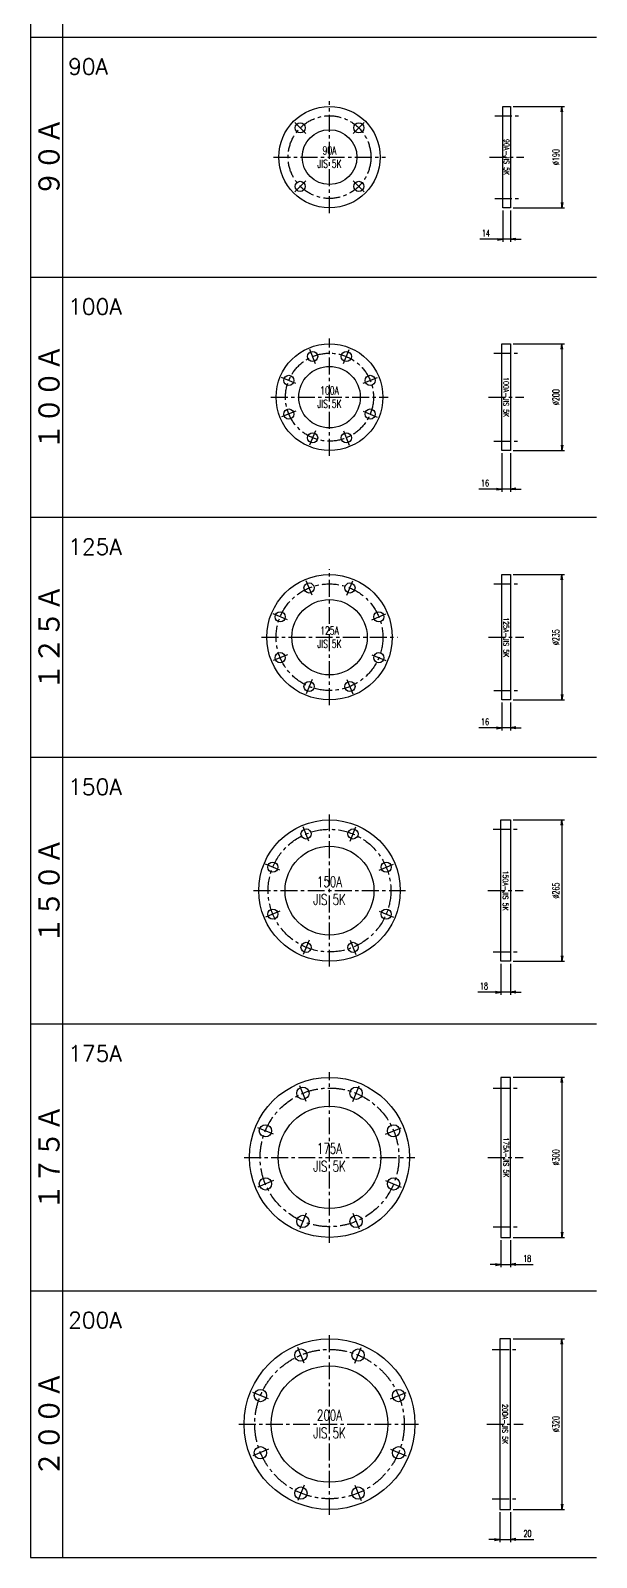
# Model space of a CAD drawing. Header units: millimetres. Extents: x 2090 to 42062, y -14812 to 2738.
# Drawn here: x 3265 to 4325, y -14812 to -11950 of the extents above; entities that cross this region are included whole.
import ezdxf

# ---------------------------------------------------------------- set-up
doc = ezdxf.new("R2010")
doc.units = ezdxf.units.MM
doc.header["$PDMODE"] = 35
doc.linetypes.add('CENTER', pattern=[50.8, 31.75, -6.35, 6.35, -6.35])
for name, color, linetype in [('#配管（SUS)', 220, 'Continuous'), ('DIM', 1, 'Continuous'), ('skeleton', 7, 'Continuous')]:
    doc.layers.add(name, color=color, linetype=linetype)
doc.styles.add('kpk', font='romans.shx', dxfattribs={"width": 0.7, "bigfont": 'extfont2.shx'})
doc.styles.get("Standard").update_dxf_attribs({"font": 'romans.shx', "bigfont": 'extfont.shx'})
doc.dimstyles.new('1／5～KPK', dxfattribs={"dimscale": 5, "dimtxt": 2.5, "dimasz": 2, "dimexe": 1, "dimexo": 1, "dimgap": 1, "dimtad": 3, "dimdsep": 46, "dimtxsty": 'kpk', "dimblk": 'OPEN', "dimcen": 2.5, "dimclrd": 9, "dimclre": 9, "dimclrt": 4, "dimadec": 1, "dimazin": 2, "dimtfac": 1, "dimtmove": 0, "dimatfit": 2, "dimldrblk": 'OPEN', "dimfxl": 1, "dimtfill": 1, "dimlwd": -1, "dimlwe": -1, "dimarcsym": 1})

# ---------------------------------------------------------------- blocks, each defined once
blk = doc.blocks.new('_Open')
at = {"color": 0, "linetype": 'ByBlock', "lineweight": -2}
for p, q in [((-1, 0.17), (0, 0)), ((-1, -0.17), (0, 0)), ((0, 0), (-1, 0))]:
    blk.add_line(p, q, dxfattribs=at)
blk = doc.blocks.new('*D1504')
at = {"layer": 'Defpoints', "color": 0, "linetype": 'ByBlock', "transparency": 16777216}
for p in [(4150.1, -12281.8), (4164.1, -12281.8), (4150.1, -12340.9)]:
    blk.add_point(p, dxfattribs=at)
at = {"layer": 'DIM', "color": 9, "transparency": 16777216}
for p, q in [((4150.1, -12286.8), (4150.1, -12345.9)), ((4164.1, -12286.8), (4164.1, -12345.9)), ((4140.1, -12340.9), (4106.8, -12340.9)), ((4164.1, -12340.9), (4150.1, -12340.9)), ((4174.1, -12340.9), (4184.1, -12340.9))]:
    blk.add_line(p, q, dxfattribs=at)
at = {"layer": 'DIM', "color": 9, "linetype": 'ByBlock', "transparency": 16777216, "xscale": 10, "yscale": 10, "zscale": 10}
blk.add_blockref('_Open', (4150.1, -12340.9), dxfattribs=at)
at = {"layer": 'DIM', "color": 9, "linetype": 'ByBlock', "transparency": 16777216, "xscale": 10, "yscale": 10, "zscale": 10, "rotation": 180}
blk.add_blockref('_Open', (4164.1, -12340.9), dxfattribs=at)
at = {"layer": 'DIM', "color": 4, "linetype": 'ByBlock', "transparency": 16777216, "insert": (4118.5, -12329.7), "char_height": 12.5, "attachment_point": 5, "style": 'kpk', "bg_fill": 3, "box_fill_scale": 1.1, "bg_fill_color": 256, "bg_fill_true_color": 13158600, "bg_fill_transparency": 0}
blk.add_mtext('14', dxfattribs=at)
blk = doc.blocks.new('*D1505')
at = {"layer": 'Defpoints', "color": 0, "linetype": 'ByBlock', "transparency": 16777216}
for p in [(4148.1, -12736.8), (4164.1, -12736.8), (4148.1, -12809.1)]:
    blk.add_point(p, dxfattribs=at)
at = {"layer": 'DIM', "color": 9, "transparency": 16777216}
for p, q in [((4148.1, -12741.8), (4148.1, -12814.1)), ((4164.1, -12741.8), (4164.1, -12814.1)), ((4138.1, -12809.1), (4105.2, -12809.1)), ((4164.1, -12809.1), (4148.1, -12809.1)), ((4174.1, -12809.1), (4184.1, -12809.1))]:
    blk.add_line(p, q, dxfattribs=at)
at = {"layer": 'DIM', "color": 9, "linetype": 'ByBlock', "transparency": 16777216, "xscale": 10, "yscale": 10, "zscale": 10}
blk.add_blockref('_Open', (4148.1, -12809.1), dxfattribs=at)
at = {"layer": 'DIM', "color": 9, "linetype": 'ByBlock', "transparency": 16777216, "xscale": 10, "yscale": 10, "zscale": 10, "rotation": 180}
blk.add_blockref('_Open', (4164.1, -12809.1), dxfattribs=at)
at = {"layer": 'DIM', "color": 4, "linetype": 'ByBlock', "transparency": 16777216, "insert": (4116.7, -12797.9), "char_height": 12.5, "attachment_point": 5, "style": 'kpk', "bg_fill": 3, "box_fill_scale": 1.1, "bg_fill_color": 256, "bg_fill_true_color": 13158600, "bg_fill_transparency": 0}
blk.add_mtext('16', dxfattribs=at)
blk = doc.blocks.new('*D1506')
at = {"layer": 'Defpoints', "color": 0, "linetype": 'ByBlock', "transparency": 16777216}
for p in [(4148.1, -13204.3), (4164.1, -13204.3), (4148.1, -13256.6)]:
    blk.add_point(p, dxfattribs=at)
at = {"layer": 'DIM', "color": 9, "transparency": 16777216}
for p, q in [((4148.1, -13209.3), (4148.1, -13261.6)), ((4164.1, -13209.3), (4164.1, -13261.6)), ((4138.1, -13256.6), (4105.2, -13256.6)), ((4164.1, -13256.6), (4148.1, -13256.6)), ((4174.1, -13256.6), (4184.1, -13256.6))]:
    blk.add_line(p, q, dxfattribs=at)
at = {"layer": 'DIM', "color": 9, "linetype": 'ByBlock', "transparency": 16777216, "xscale": 10, "yscale": 10, "zscale": 10}
blk.add_blockref('_Open', (4148.1, -13256.6), dxfattribs=at)
at = {"layer": 'DIM', "color": 9, "linetype": 'ByBlock', "transparency": 16777216, "xscale": 10, "yscale": 10, "zscale": 10, "rotation": 180}
blk.add_blockref('_Open', (4164.1, -13256.6), dxfattribs=at)
at = {"layer": 'DIM', "color": 4, "linetype": 'ByBlock', "transparency": 16777216, "insert": (4116.7, -13245.4), "char_height": 12.5, "attachment_point": 5, "style": 'kpk', "bg_fill": 3, "box_fill_scale": 1.1, "bg_fill_color": 256, "bg_fill_true_color": 13158600, "bg_fill_transparency": 0}
blk.add_mtext('16', dxfattribs=at)
blk = doc.blocks.new('*D1507')
at = {"layer": 'Defpoints', "color": 0, "linetype": 'ByBlock', "transparency": 16777216}
for p in [(4146.1, -13694.3), (4164.1, -13694.3), (4146.1, -13752.1)]:
    blk.add_point(p, dxfattribs=at)
at = {"layer": 'DIM', "color": 9, "transparency": 16777216}
for p, q in [((4146.1, -13699.3), (4146.1, -13757.1)), ((4164.1, -13699.3), (4164.1, -13757.1)), ((4136.1, -13752.1), (4103.2, -13752.1)), ((4164.1, -13752.1), (4146.1, -13752.1)), ((4174.1, -13752.1), (4184.1, -13752.1))]:
    blk.add_line(p, q, dxfattribs=at)
at = {"layer": 'DIM', "color": 9, "linetype": 'ByBlock', "transparency": 16777216, "xscale": 10, "yscale": 10, "zscale": 10}
blk.add_blockref('_Open', (4146.1, -13752.1), dxfattribs=at)
at = {"layer": 'DIM', "color": 9, "linetype": 'ByBlock', "transparency": 16777216, "xscale": 10, "yscale": 10, "zscale": 10, "rotation": 180}
blk.add_blockref('_Open', (4164.1, -13752.1), dxfattribs=at)
at = {"layer": 'DIM', "color": 4, "linetype": 'ByBlock', "transparency": 16777216, "insert": (4114.7, -13740.8), "char_height": 12.5, "attachment_point": 5, "style": 'kpk', "bg_fill": 3, "box_fill_scale": 1.1, "bg_fill_color": 256, "bg_fill_true_color": 13158600, "bg_fill_transparency": 0}
blk.add_mtext('18', dxfattribs=at)
blk = doc.blocks.new('*D1508')
at = {"layer": 'Defpoints', "color": 0, "linetype": 'ByBlock', "transparency": 16777216}
for p in [(4146.1, -14211.8), (4164.1, -14211.8), (4164.1, -14262.6)]:
    blk.add_point(p, dxfattribs=at)
at = {"layer": 'DIM', "color": 9, "transparency": 16777216}
for p, q in [((4146.1, -14216.8), (4146.1, -14267.6)), ((4164.1, -14216.8), (4164.1, -14267.6)), ((4136.1, -14262.6), (4126.1, -14262.6)), ((4146.1, -14262.6), (4164.1, -14262.6)), ((4174.1, -14262.6), (4207, -14262.6))]:
    blk.add_line(p, q, dxfattribs=at)
at = {"layer": 'DIM', "color": 9, "linetype": 'ByBlock', "transparency": 16777216, "xscale": 10, "yscale": 10, "zscale": 10}
blk.add_blockref('_Open', (4146.1, -14262.6), dxfattribs=at)
at = {"layer": 'DIM', "color": 9, "linetype": 'ByBlock', "transparency": 16777216, "xscale": 10, "yscale": 10, "zscale": 10, "rotation": 180}
blk.add_blockref('_Open', (4164.1, -14262.6), dxfattribs=at)
at = {"layer": 'DIM', "color": 4, "linetype": 'ByBlock', "transparency": 16777216, "insert": (4195.6, -14251.4), "char_height": 12.5, "attachment_point": 5, "style": 'kpk', "bg_fill": 3, "box_fill_scale": 1.1, "bg_fill_color": 256, "bg_fill_true_color": 13158600, "bg_fill_transparency": 0}
blk.add_mtext('18', dxfattribs=at)
blk = doc.blocks.new('*D1509')
at = {"layer": 'Defpoints', "color": 0, "linetype": 'ByBlock', "transparency": 16777216}
for p in [(4144.1, -14721.8), (4164.1, -14721.8), (4164.1, -14778.3)]:
    blk.add_point(p, dxfattribs=at)
at = {"layer": 'DIM', "color": 9, "transparency": 16777216}
for p, q in [((4144.1, -14726.8), (4144.1, -14783.3)), ((4164.1, -14726.8), (4164.1, -14783.3)), ((4134.1, -14778.3), (4124.1, -14778.3)), ((4144.1, -14778.3), (4164.1, -14778.3)), ((4174.1, -14778.3), (4208.3, -14778.3))]:
    blk.add_line(p, q, dxfattribs=at)
at = {"layer": 'DIM', "color": 9, "linetype": 'ByBlock', "transparency": 16777216, "xscale": 10, "yscale": 10, "zscale": 10}
blk.add_blockref('_Open', (4144.1, -14778.3), dxfattribs=at)
at = {"layer": 'DIM', "color": 9, "linetype": 'ByBlock', "transparency": 16777216, "xscale": 10, "yscale": 10, "zscale": 10, "rotation": 180}
blk.add_blockref('_Open', (4164.1, -14778.3), dxfattribs=at)
at = {"layer": 'DIM', "color": 4, "linetype": 'ByBlock', "transparency": 16777216, "insert": (4196.2, -14767.1), "char_height": 12.5, "attachment_point": 5, "style": 'kpk', "bg_fill": 3, "box_fill_scale": 1.1, "bg_fill_color": 256, "bg_fill_true_color": 13158600, "bg_fill_transparency": 0}
blk.add_mtext('20', dxfattribs=at)
blk = doc.blocks.new('*D1463')
at = {"layer": 'Defpoints', "color": 0, "linetype": 'ByBlock', "transparency": 16777216}
for p in [(4164.1, -12091.8), (4164.1, -12281.8), (4260.8, -12281.8)]:
    blk.add_point(p, dxfattribs=at)
at = {"layer": 'DIM', "color": 9, "transparency": 16777216}
for p, q in [((4169.1, -12091.8), (4265.8, -12091.8)), ((4260.8, -12101.8), (4260.8, -12271.8)), ((4169.1, -12281.8), (4265.8, -12281.8))]:
    blk.add_line(p, q, dxfattribs=at)
at = {"layer": 'DIM', "color": 9, "linetype": 'ByBlock', "transparency": 16777216, "xscale": 10, "yscale": 10, "zscale": 10}
for p, rotation in [((4260.8, -12091.8), 90), ((4260.8, -12281.8), 270)]:
    blk.add_blockref('_Open', p, dxfattribs=dict(at, rotation=rotation))
at = {"layer": 'DIM', "color": 4, "linetype": 'ByBlock', "transparency": 16777216, "insert": (4249.6, -12186.8), "char_height": 12.5, "attachment_point": 5, "rotation": 90, "style": 'kpk', "bg_fill": 3, "box_fill_scale": 1.1, "bg_fill_color": 256, "bg_fill_true_color": 13158600, "bg_fill_transparency": 0}
blk.add_mtext('%%C190', dxfattribs=at)
blk = doc.blocks.new('*D1464')
at = {"layer": 'Defpoints', "color": 0, "linetype": 'ByBlock', "transparency": 16777216}
for p in [(4164.1, -12536.8), (4164.1, -12736.8), (4260.8, -12736.8)]:
    blk.add_point(p, dxfattribs=at)
at = {"layer": 'DIM', "color": 9, "transparency": 16777216}
for p, q in [((4169.1, -12536.8), (4265.8, -12536.8)), ((4260.8, -12546.8), (4260.8, -12726.8)), ((4169.1, -12736.8), (4265.8, -12736.8))]:
    blk.add_line(p, q, dxfattribs=at)
at = {"layer": 'DIM', "color": 9, "linetype": 'ByBlock', "transparency": 16777216, "xscale": 10, "yscale": 10, "zscale": 10}
for p, rotation in [((4260.8, -12536.8), 90), ((4260.8, -12736.8), 270)]:
    blk.add_blockref('_Open', p, dxfattribs=dict(at, rotation=rotation))
at = {"layer": 'DIM', "color": 4, "linetype": 'ByBlock', "transparency": 16777216, "insert": (4249.6, -12636.8), "char_height": 12.5, "attachment_point": 5, "rotation": 90, "style": 'kpk', "bg_fill": 3, "box_fill_scale": 1.1, "bg_fill_color": 256, "bg_fill_true_color": 13158600, "bg_fill_transparency": 0}
blk.add_mtext('%%C200', dxfattribs=at)
blk = doc.blocks.new('*D1465')
at = {"layer": 'Defpoints', "color": 0, "linetype": 'ByBlock', "transparency": 16777216}
for p in [(4164.1, -12969.3), (4164.1, -13204.3), (4260.8, -13204.3)]:
    blk.add_point(p, dxfattribs=at)
at = {"layer": 'DIM', "color": 9, "transparency": 16777216}
for p, q in [((4169.1, -12969.3), (4265.8, -12969.3)), ((4260.8, -12979.3), (4260.8, -13194.3)), ((4169.1, -13204.3), (4265.8, -13204.3))]:
    blk.add_line(p, q, dxfattribs=at)
at = {"layer": 'DIM', "color": 9, "linetype": 'ByBlock', "transparency": 16777216, "xscale": 10, "yscale": 10, "zscale": 10}
for p, rotation in [((4260.8, -12969.3), 90), ((4260.8, -13204.3), 270)]:
    blk.add_blockref('_Open', p, dxfattribs=dict(at, rotation=rotation))
at = {"layer": 'DIM', "color": 4, "linetype": 'ByBlock', "transparency": 16777216, "insert": (4249.6, -13086.8), "char_height": 12.5, "attachment_point": 5, "rotation": 90, "style": 'kpk', "bg_fill": 3, "box_fill_scale": 1.1, "bg_fill_color": 256, "bg_fill_true_color": 13158600, "bg_fill_transparency": 0}
blk.add_mtext('%%C235', dxfattribs=at)
blk = doc.blocks.new('*D1466')
at = {"layer": 'Defpoints', "color": 0, "linetype": 'ByBlock', "transparency": 16777216}
for p in [(4164.1, -13429.3), (4164.1, -13694.3), (4260.8, -13694.3)]:
    blk.add_point(p, dxfattribs=at)
at = {"layer": 'DIM', "color": 9, "transparency": 16777216}
for p, q in [((4169.1, -13429.3), (4265.8, -13429.3)), ((4260.8, -13439.3), (4260.8, -13684.3)), ((4169.1, -13694.3), (4265.8, -13694.3))]:
    blk.add_line(p, q, dxfattribs=at)
at = {"layer": 'DIM', "color": 9, "linetype": 'ByBlock', "transparency": 16777216, "xscale": 10, "yscale": 10, "zscale": 10}
for p, rotation in [((4260.8, -13429.3), 90), ((4260.8, -13694.3), 270)]:
    blk.add_blockref('_Open', p, dxfattribs=dict(at, rotation=rotation))
at = {"layer": 'DIM', "color": 4, "linetype": 'ByBlock', "transparency": 16777216, "insert": (4249.6, -13561.8), "char_height": 12.5, "attachment_point": 5, "rotation": 90, "style": 'kpk', "bg_fill": 3, "box_fill_scale": 1.1, "bg_fill_color": 256, "bg_fill_true_color": 13158600, "bg_fill_transparency": 0}
blk.add_mtext('%%C265', dxfattribs=at)
blk = doc.blocks.new('*D1467')
at = {"layer": 'Defpoints', "color": 0, "linetype": 'ByBlock', "transparency": 16777216}
for p in [(4164.1, -13911.8), (4164.1, -14211.8), (4260.8, -14211.8)]:
    blk.add_point(p, dxfattribs=at)
at = {"layer": 'DIM', "color": 9, "transparency": 16777216}
for p, q in [((4169.1, -13911.8), (4265.8, -13911.8)), ((4260.8, -13921.8), (4260.8, -14201.8)), ((4169.1, -14211.8), (4265.8, -14211.8))]:
    blk.add_line(p, q, dxfattribs=at)
at = {"layer": 'DIM', "color": 9, "linetype": 'ByBlock', "transparency": 16777216, "xscale": 10, "yscale": 10, "zscale": 10}
for p, rotation in [((4260.8, -13911.8), 90), ((4260.8, -14211.8), 270)]:
    blk.add_blockref('_Open', p, dxfattribs=dict(at, rotation=rotation))
at = {"layer": 'DIM', "color": 4, "linetype": 'ByBlock', "transparency": 16777216, "insert": (4249.6, -14061.8), "char_height": 12.5, "attachment_point": 5, "rotation": 90, "style": 'kpk', "bg_fill": 3, "box_fill_scale": 1.1, "bg_fill_color": 256, "bg_fill_true_color": 13158600, "bg_fill_transparency": 0}
blk.add_mtext('%%C300', dxfattribs=at)
blk = doc.blocks.new('*D1468')
at = {"layer": 'Defpoints', "color": 0, "linetype": 'ByBlock', "transparency": 16777216}
for p in [(4164.1, -14401.8), (4164.1, -14721.8), (4260.8, -14721.8)]:
    blk.add_point(p, dxfattribs=at)
at = {"layer": 'DIM', "color": 9, "transparency": 16777216}
for p, q in [((4169.1, -14401.8), (4265.8, -14401.8)), ((4260.8, -14411.8), (4260.8, -14711.8)), ((4169.1, -14721.8), (4265.8, -14721.8))]:
    blk.add_line(p, q, dxfattribs=at)
at = {"layer": 'DIM', "color": 9, "linetype": 'ByBlock', "transparency": 16777216, "xscale": 10, "yscale": 10, "zscale": 10}
for p, rotation in [((4260.8, -14401.8), 90), ((4260.8, -14721.8), 270)]:
    blk.add_blockref('_Open', p, dxfattribs=dict(at, rotation=rotation))
at = {"layer": 'DIM', "color": 4, "linetype": 'ByBlock', "transparency": 16777216, "insert": (4249.6, -14561.8), "char_height": 12.5, "attachment_point": 5, "rotation": 90, "style": 'kpk', "bg_fill": 3, "box_fill_scale": 1.1, "bg_fill_color": 256, "bg_fill_true_color": 13158600, "bg_fill_transparency": 0}
blk.add_mtext('%%C320', dxfattribs=at)
blk = doc.blocks.new('*U1570')
at = {"layer": '#配管（SUS)', "color": 2, "linetype": 'CENTER'}
blk.add_line((10.3, -10.3), (-10.3, 10.3), dxfattribs=at)
at = {"layer": '#配管（SUS)', "color": 0, "linetype": 'ByBlock'}
blk.add_circle((0, 0), 9.5, dxfattribs=at)
blk = doc.blocks.new('*U1571')
at = {"color": 0, "linetype": 'ByBlock', "lineweight": -2}
blk.add_blockref('*U1570', (3770.6, -12132), dxfattribs=at)
for p, rotation in [((3880.2, -12132), 270), ((3770.6, -12241.6), 89.99999999999997), ((3880.2, -12241.6), 180)]:
    blk.add_blockref('*U1570', p, dxfattribs=dict(at, rotation=rotation))
blk = doc.blocks.new('A$C38F00E57')
at = {"layer": '#配管（SUS)', "color": 2, "linetype": 'CENTER'}
for p, q in [((0, -105), (0, 105)), ((-105, 0), (105, 0))]:
    blk.add_line(p, q, dxfattribs=at)
at = {"layer": '#配管（SUS)', "color": 0, "linetype": 'ByBlock'}
for radius in [95, 51.3]:
    blk.add_circle((0, 0), radius, dxfattribs=at)
at = {"layer": '#配管（SUS)', "color": 2, "linetype": 'CENTER'}
blk.add_circle((0, 0), 77.5, dxfattribs=at)
at = {"color": 0, "linetype": 'ByBlock'}
blk.add_blockref('*U1571', (-3825.4, 12186.8), dxfattribs=at)
at = {"layer": 'Defpoints', "color": 5, "insert": (0, 0), "char_height": 15, "attachment_point": 5}
blk.add_mtext('{\\W0.7;90A\\PJIS 5K}', dxfattribs=at)
blk = doc.blocks.new('A$C454D58C1')
at = {"layer": '#配管（SUS)', "color": 2, "linetype": 'CENTER'}
for p, q in [((-29, 77.5), (15, 77.5)), ((-39, 0), (25, 0)), ((-29, -77.5), (15, -77.5))]:
    blk.add_line(p, q, dxfattribs=at)
at = {"layer": '#配管（SUS)', "color": 0, "linetype": 'ByBlock'}
blk.add_lwpolyline([(-14, 95), (0, 95), (0, -95), (-14, -95)], close=True, dxfattribs=at)
at = {"layer": 'Defpoints', "color": 5, "insert": (-7, 0), "char_height": 10, "attachment_point": 5, "rotation": 270}
blk.add_mtext('{\\W0.7;90A-JIS 5K}', dxfattribs=at)
blk = doc.blocks.new('*U1574')
at = {"layer": '#配管（SUS)', "color": 2, "linetype": 'CENTER'}
blk.add_line((5.5, -13.4), (-5.5, 13.4), dxfattribs=at)
at = {"layer": '#配管（SUS)', "color": 0, "linetype": 'ByBlock'}
blk.add_circle((0, 0), 9.5, dxfattribs=at)
blk = doc.blocks.new('*U1575')
at = {"color": 0, "linetype": 'ByBlock', "lineweight": -2}
blk.add_blockref('*U1574', (3793.8, -12560.6), dxfattribs=at)
for p, rotation in [((3856.9, -12560.6), 314.9999999999999), ((3749.1, -12605.3), 44.99999999999996), ((3901.6, -12605.3), 270), ((3749.1, -12668.4), 89.99999999999997), ((3901.6, -12668.4), 225), ((3793.8, -12713.1), 135), ((3856.9, -12713.1), 180)]:
    blk.add_blockref('*U1574', p, dxfattribs=dict(at, rotation=rotation))
blk = doc.blocks.new('A$C15346678')
at = {"layer": '#配管（SUS)', "color": 2, "linetype": 'CENTER'}
for p, q in [((0, -110), (0, 110)), ((-110, 0), (110, 0))]:
    blk.add_line(p, q, dxfattribs=at)
at = {"layer": '#配管（SUS)', "color": 0, "linetype": 'ByBlock'}
for radius in [100, 57.7]:
    blk.add_circle((0, 0), radius, dxfattribs=at)
at = {"layer": '#配管（SUS)', "color": 2, "linetype": 'CENTER'}
blk.add_circle((0, 0), 82.5, dxfattribs=at)
at = {"color": 0, "linetype": 'ByBlock'}
blk.add_blockref('*U1575', (-3825.4, 12636.8), dxfattribs=at)
at = {"layer": 'Defpoints', "color": 5, "insert": (0, 0), "char_height": 15, "attachment_point": 5}
blk.add_mtext('{\\W0.7;100A\\PJIS 5K}', dxfattribs=at)
blk = doc.blocks.new('A$C46FC76D5')
at = {"layer": '#配管（SUS)', "color": 2, "linetype": 'CENTER'}
for p, q in [((-31, 82.5), (15, 82.5)), ((-41, 0), (25, 0)), ((-31, -82.5), (15, -82.5))]:
    blk.add_line(p, q, dxfattribs=at)
at = {"layer": '#配管（SUS)', "color": 0, "linetype": 'ByBlock'}
blk.add_lwpolyline([(-16, 100), (0, 100), (0, -100), (-16, -100)], close=True, dxfattribs=at)
at = {"layer": 'Defpoints', "color": 5, "insert": (-8, 0), "char_height": 10, "attachment_point": 5, "rotation": 270}
blk.add_mtext('{\\W0.7;100A-JIS 5K}', dxfattribs=at)
blk = doc.blocks.new('A$C3FE56104')
at = {"layer": '#配管（SUS)', "color": 2, "linetype": 'CENTER'}
for p, q in [((0, -127.5), (0, 127.5)), ((-32.7, 79), (-43.8, 105.8)), ((32.7, 79), (43.8, 105.8)), ((-79, 32.7), (-105.8, 43.8)), ((79, 32.7), (105.8, 43.8)), ((-127.5, 0), (127.5, 0)), ((-79, -32.7), (-105.8, -43.8)), ((79, -32.7), (105.8, -43.8)), ((-32.7, -79), (-43.8, -105.8)), ((32.7, -79), (43.8, -105.8))]:
    blk.add_line(p, q, dxfattribs=at)
at = {"layer": '#配管（SUS)', "color": 0, "linetype": 'ByBlock'}
for centre, radius in [((0, 0), 117.5), ((-38.3, 92.4), 9.5), ((38.3, 92.4), 9.5), ((0, 0), 70.6), ((-92.4, 38.3), 9.5), ((92.4, 38.3), 9.5), ((-92.4, -38.3), 9.5), ((92.4, -38.3), 9.5), ((-38.3, -92.4), 9.5), ((38.3, -92.4), 9.5)]:
    blk.add_circle(centre, radius, dxfattribs=at)
at = {"layer": '#配管（SUS)', "color": 2, "linetype": 'CENTER'}
blk.add_circle((0, 0), 100, dxfattribs=at)
at = {"layer": 'Defpoints', "color": 5, "insert": (0, 0), "char_height": 15, "attachment_point": 5}
blk.add_mtext('{\\W0.7;125A\\PJIS 5K}', dxfattribs=at)
blk = doc.blocks.new('A$C041902AC')
at = {"layer": '#配管（SUS)', "color": 2, "linetype": 'CENTER'}
for p, q in [((-31, 100), (15, 100)), ((-41, 0), (25, 0)), ((-31, -100), (15, -100))]:
    blk.add_line(p, q, dxfattribs=at)
at = {"layer": '#配管（SUS)', "color": 0, "linetype": 'ByBlock'}
blk.add_lwpolyline([(-16, 117.5), (0, 117.5), (0, -117.5), (-16, -117.5)], close=True, dxfattribs=at)
at = {"layer": 'Defpoints', "color": 5, "insert": (-8, 0), "char_height": 10, "attachment_point": 5, "rotation": 270}
blk.add_mtext('{\\W0.7;125A-JIS 5K}', dxfattribs=at)
blk = doc.blocks.new('*U1580')
at = {"layer": '#配管（SUS)', "color": 2, "linetype": 'CENTER'}
blk.add_line((5.5, -13.4), (-5.5, 13.4), dxfattribs=at)
at = {"layer": '#配管（SUS)', "color": 0, "linetype": 'ByBlock'}
blk.add_circle((0, 0), 9.5, dxfattribs=at)
blk = doc.blocks.new('*U1581')
at = {"color": 0, "linetype": 'ByBlock', "lineweight": -2}
blk.add_blockref('*U1580', (3781.4, -13455.6), dxfattribs=at)
for p, rotation in [((3869.4, -13455.6), 314.9999999999999), ((3719.1, -13517.8), 44.99999999999999), ((3931.6, -13517.8), 270), ((3931.6, -13605.8), 225), ((3719.1, -13605.8), 90), ((3781.4, -13668.1), 135), ((3869.4, -13668.1), 180)]:
    blk.add_blockref('*U1580', p, dxfattribs=dict(at, rotation=rotation))
blk = doc.blocks.new('A$C2ECB477E')
at = {"layer": '#配管（SUS)', "color": 2, "linetype": 'CENTER'}
for p, q in [((0, -142.5), (0, 142.5)), ((-142.5, 0), (142.5, 0))]:
    blk.add_line(p, q, dxfattribs=at)
at = {"layer": '#配管（SUS)', "color": 0, "linetype": 'ByBlock'}
for radius in [132.5, 83.3]:
    blk.add_circle((0, 0), radius, dxfattribs=at)
at = {"layer": '#配管（SUS)', "color": 2, "linetype": 'CENTER'}
blk.add_circle((0, 0), 115, dxfattribs=at)
at = {"color": 0, "linetype": 'ByBlock'}
blk.add_blockref('*U1581', (-3825.4, 13561.8), dxfattribs=at)
at = {"layer": 'Defpoints', "color": 5, "insert": (0, 0), "char_height": 20, "attachment_point": 5}
blk.add_mtext('{\\W0.7;150A\\PJIS 5K}', dxfattribs=at)
blk = doc.blocks.new('A$C1141120C')
at = {"layer": '#配管（SUS)', "color": 2, "linetype": 'CENTER'}
for p, q in [((-32, 115), (14, 115)), ((-42, 0), (24, 0)), ((-32, -115), (14, -115))]:
    blk.add_line(p, q, dxfattribs=at)
at = {"layer": '#配管（SUS)', "color": 0, "linetype": 'ByBlock'}
blk.add_lwpolyline([(-18, 132.5), (0, 132.5), (0, -132.5), (-18, -132.5)], close=True, dxfattribs=at)
at = {"layer": 'Defpoints', "color": 5, "insert": (-9, 0), "char_height": 10, "attachment_point": 5, "rotation": 270}
blk.add_mtext('{\\W0.7;150A-JIS 5K}', dxfattribs=at)
blk = doc.blocks.new('*U1584')
at = {"layer": '#配管（SUS)', "color": 2, "linetype": 'CENTER'}
blk.add_line((6.3, -15.2), (-6.3, 15.2), dxfattribs=at)
at = {"layer": '#配管（SUS)', "color": 0, "linetype": 'ByBlock'}
blk.add_circle((0, 0), 11.5, dxfattribs=at)
blk = doc.blocks.new('*U1585')
at = {"color": 0, "linetype": 'ByBlock', "lineweight": -2}
blk.add_blockref('*U1584', (3775.6, -13941.7), dxfattribs=at)
for p, rotation in [((3875.1, -13941.7), 314.9999999999999), ((3705.3, -14012.1), 44.99999999999999), ((3945.5, -14012.1), 270), ((3705.3, -14111.6), 89.99999999999999), ((3945.5, -14111.6), 225), ((3775.6, -14181.9), 135), ((3875.1, -14181.9), 180)]:
    blk.add_blockref('*U1584', p, dxfattribs=dict(at, rotation=rotation))
blk = doc.blocks.new('A$C1588714F')
at = {"layer": '#配管（SUS)', "color": 2, "linetype": 'CENTER'}
for p, q in [((0, -160), (0, 160)), ((-160, 0), (160, 0))]:
    blk.add_line(p, q, dxfattribs=at)
at = {"layer": '#配管（SUS)', "color": 0, "linetype": 'ByBlock'}
for radius in [150, 96]:
    blk.add_circle((0, 0), radius, dxfattribs=at)
at = {"layer": '#配管（SUS)', "color": 2, "linetype": 'CENTER'}
blk.add_circle((0, 0), 130, dxfattribs=at)
at = {"color": 0, "linetype": 'ByBlock'}
blk.add_blockref('*U1585', (-3825.4, 14061.8), dxfattribs=at)
at = {"layer": 'Defpoints', "color": 5, "insert": (0, 0), "char_height": 20, "attachment_point": 5}
blk.add_mtext('{\\W0.7;175A\\PJIS 5K}', dxfattribs=at)
blk = doc.blocks.new('A$C680819D3')
at = {"layer": '#配管（SUS)', "color": 2, "linetype": 'CENTER'}
for p, q in [((-32, 130), (14, 130)), ((-42, 0), (24, 0)), ((-32, -130), (14, -130))]:
    blk.add_line(p, q, dxfattribs=at)
at = {"layer": '#配管（SUS)', "color": 0, "linetype": 'ByBlock'}
blk.add_lwpolyline([(0, 150), (-18, 150), (-18, -150), (0, -150)], close=True, dxfattribs=at)
at = {"layer": 'Defpoints', "color": 5, "insert": (-8, 0), "char_height": 10, "attachment_point": 5, "rotation": 270}
blk.add_mtext('{\\W0.7;175A-JIS 5K}', dxfattribs=at)
blk = doc.blocks.new('*U1588')
at = {"layer": '#配管（SUS)', "color": 2, "linetype": 'CENTER'}
blk.add_line((6.3, -15.2), (-6.3, 15.2), dxfattribs=at)
at = {"layer": '#配管（SUS)', "color": 0, "linetype": 'ByBlock'}
blk.add_circle((0, 0), 11.5, dxfattribs=at)
blk = doc.blocks.new('*U1589')
at = {"color": 0, "linetype": 'ByBlock', "lineweight": -2}
blk.add_blockref('*U1588', (3771.8, -13932.5), dxfattribs=at)
for p, rotation in [((3878.9, -13932.5), 314.9999999999999), ((3696, -14008.3), 45), ((3954.7, -14008.3), 269.9999999999999), ((3696, -14115.4), 90), ((3954.7, -14115.4), 225), ((3771.8, -14191.2), 135), ((3878.9, -14191.2), 180)]:
    blk.add_blockref('*U1588', p, dxfattribs=dict(at, rotation=rotation))
blk = doc.blocks.new('A$C41BF5884')
at = {"layer": '#配管（SUS)', "color": 2, "linetype": 'CENTER'}
for p, q in [((0, -170), (0, 170)), ((-170, 0), (170, 0))]:
    blk.add_line(p, q, dxfattribs=at)
at = {"layer": '#配管（SUS)', "color": 0, "linetype": 'ByBlock'}
for radius in [160, 109]:
    blk.add_circle((0, 0), radius, dxfattribs=at)
at = {"layer": '#配管（SUS)', "color": 2, "linetype": 'CENTER'}
blk.add_circle((0, 0), 140, dxfattribs=at)
at = {"color": 0, "linetype": 'ByBlock'}
blk.add_blockref('*U1589', (-3825.4, 14061.8), dxfattribs=at)
at = {"layer": 'Defpoints', "color": 5, "insert": (0, 0), "char_height": 20, "attachment_point": 5}
blk.add_mtext('{\\W0.7;200A\\PJIS 5K}', dxfattribs=at)
blk = doc.blocks.new('A$C0BC26DA6')
at = {"layer": '#配管（SUS)', "color": 2, "linetype": 'CENTER'}
for p, q in [((-34, 140), (14, 140)), ((-44, 0), (24, 0)), ((-34, -140), (14, -140))]:
    blk.add_line(p, q, dxfattribs=at)
at = {"layer": '#配管（SUS)', "color": 0, "linetype": 'ByBlock'}
blk.add_lwpolyline([(0, 160), (-20, 160), (-20, -160), (0, -160)], close=True, dxfattribs=at)
at = {"layer": 'Defpoints', "color": 5, "insert": (-10, 0), "char_height": 10, "attachment_point": 5, "rotation": 270}
blk.add_mtext('{\\W0.7;200A-JIS 5K}', dxfattribs=at)

msp = doc.modelspace()

# ---------------------------------------------------------------- linework, layer by layer
at = {"layer": 'skeleton'}
for p, q in [((3265.36, -9051.834), (3265.36, -14811.834)), ((3325.36, -9051.834), (3325.36, -14811.834)), ((3265.36, -11961.834), (3325.36, -11961.834)), ((3325.36, -11961.834), (4325.36, -11961.834)), ((3265.36, -12411.834), (3325.36, -12411.834)), ((3325.36, -12411.834), (4325.36, -12411.834)), ((3265.36, -12861.834), (3325.36, -12861.834)), ((3325.36, -12861.834), (4325.36, -12861.834)), ((3265.36, -13311.834), (3325.36, -13311.834)), ((3325.36, -13311.834), (4325.36, -13311.834)), ((3265.36, -13811.834), (3325.36, -13811.834)), ((3325.36, -13811.834), (4325.36, -13811.834)), ((3265.36, -14311.834), (3325.36, -14311.834)), ((3325.36, -14311.834), (4325.36, -14311.834)), ((3265.36, -14811.834), (3325.36, -14811.834)), ((3325.36, -14811.834), (4325.36, -14811.834))]:
    msp.add_line(p, q, dxfattribs=at)

# ---------------------------------------------------------------- block references
at = {"layer": '#配管（SUS)'}
for name, p in [('A$C38F00E57', (3825.36, -12186.834)), ('A$C15346678', (3825.36, -12636.834)), ('A$C3FE56104', (3825.36, -13086.834)), ('A$C2ECB477E', (3825.36, -13561.834)), ('A$C1588714F', (3825.36, -14061.834)), ('A$C41BF5884', (3825.36, -14561.834))]:
    msp.add_blockref(name, p, dxfattribs=at)

# ---------------------------------------------------------------- texts
at = {"color": 71, "char_height": 30, "attachment_point": 4}
for s, insert in [('90A', (3335.775, -12017.139)), ('100A', (3335.775, -12467.139)), ('125A', (3335.775, -12917.139)), ('150A', (3335.775, -13367.139)), ('175A', (3335.775, -13867.139)), ('200A', (3335.775, -14367.139))]:
    msp.add_mtext(s, dxfattribs=dict(at, insert=insert))
at = {"layer": 'skeleton', "char_height": 45, "attachment_point": 5, "rotation": 90}
for s, insert in [('９０Ａ', (3301.532, -12186.834)), ('１００Ａ', (3301.532, -12636.834)), ('１２５Ａ', (3301.532, -13086.834)), ('１５０Ａ', (3301.532, -13561.834)), ('１７５Ａ', (3301.532, -14061.834)), ('２００Ａ', (3301.532, -14561.834))]:
    msp.add_mtext(s, dxfattribs=dict(at, insert=insert))

# ---------------------------------------------------------------- dimensions: what is measured, and where the dimension line sits
at = {"layer": 'DIM', "color": 0, "linetype": 'ByBlock'}
for base, p1, p2, picture, middle in [((4150.12, -12340.917), (4164.12, -12281.834), (4150.12, -12281.834), '*D1504', (4118.454, -12329.667)), ((4148.12, -12809.117), (4164.12, -12736.834), (4148.12, -12736.834), '*D1505', (4116.662, -12797.867)), ((4148.12, -13256.624), (4164.12, -13204.334), (4148.12, -13204.334), '*D1506', (4116.662, -13245.374)), ((4146.12, -13752.086), (4164.12, -13694.334), (4146.12, -13694.334), '*D1507', (4114.662, -13740.836)), ((4164.12, -14262.625), (4146.12, -14211.834), (4164.12, -14211.834), '*D1508', (4195.579, -14251.375)), ((4164.12, -14778.318), (4144.12, -14721.834), (4164.12, -14721.834), '*D1509', (4196.204, -14767.068))]:
    dim = msp.add_linear_dim(base=base, p1=p1, p2=p2, dimstyle='1／5～KPK', dxfattribs=at)
    dim.commit()
    dim.dimension.update_dxf_attribs({"geometry": picture, "text_midpoint": middle})

# ---------------------------------------------------------------- next in the draw order: dimensions: what is measured, and where the dimension line sits
for base, p1, p2, picture, middle in [((4260.83, -12281.834), (4164.12, -12091.834), (4164.12, -12281.834), '*D1463', (4249.58, -12186.834)), ((4260.83, -12736.834), (4164.12, -12536.834), (4164.12, -12736.834), '*D1464', (4249.58, -12636.834)), ((4260.83, -13204.334), (4164.12, -12969.334), (4164.12, -13204.334), '*D1465', (4249.58, -13086.834)), ((4260.83, -13694.334), (4164.12, -13429.334), (4164.12, -13694.334), '*D1466', (4249.58, -13561.834)), ((4260.83, -14211.834), (4164.12, -13911.834), (4164.12, -14211.834), '*D1467', (4249.58, -14061.834)), ((4260.83, -14721.834), (4164.12, -14401.834), (4164.12, -14721.834), '*D1468', (4249.58, -14561.834))]:
    dim = msp.add_linear_dim(base=base, p1=p1, p2=p2, angle=90, text='%%C<>', dimstyle='1／5～KPK', dxfattribs=at)
    dim.commit()
    dim.dimension.update_dxf_attribs({"geometry": picture, "text_midpoint": middle})

# ---------------------------------------------------------------- next in the draw order: block references
at = {"layer": '#配管（SUS)'}
for name, p in [('A$C454D58C1', (4164.12, -12186.834)), ('A$C46FC76D5', (4164.12, -12636.834)), ('A$C041902AC', (4164.12, -13086.834)), ('A$C1141120C', (4164.12, -13561.834)), ('A$C680819D3', (4164.12, -14061.834)), ('A$C0BC26DA6', (4164.12, -14561.834))]:
    msp.add_blockref(name, p, dxfattribs=at)

doc.saveas('drawing.dxf')
